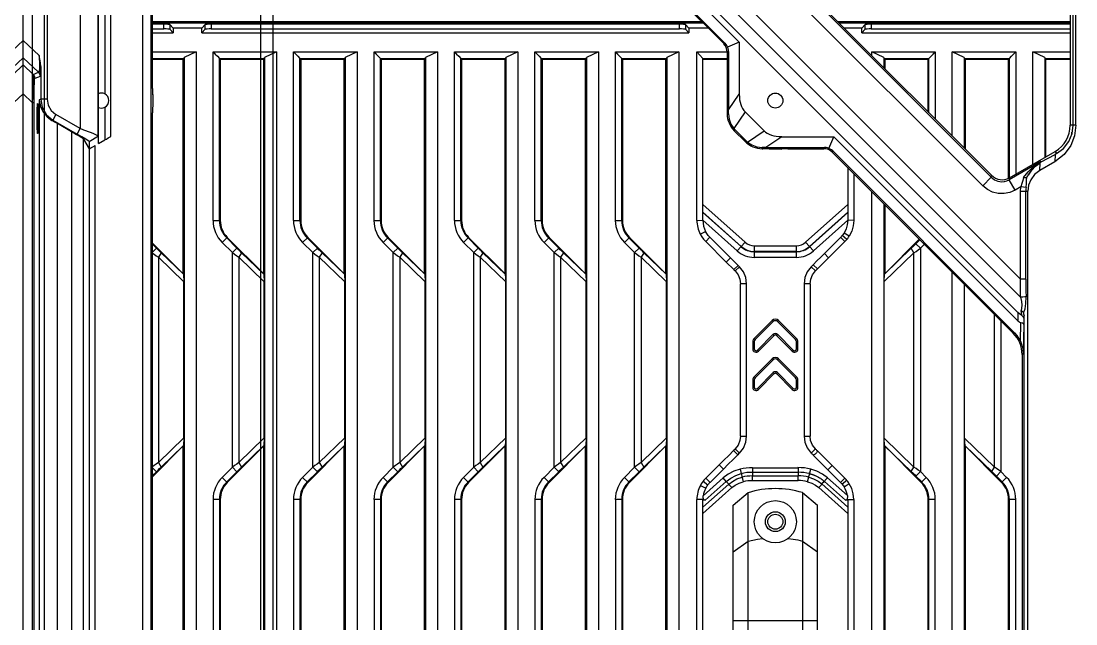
# Model space of a CAD drawing. Header units: millimetres. Extents: x -3132 to 28633, y 682 to 5849.
# Drawn here: x 23560.6 to 23735.8, y 2235.7 to 2335.9 of the extents above; entities that cross this region are included whole.
import ezdxf

# ---------------------------------------------------------------- set-up
doc = ezdxf.new("R2010")
doc.units = ezdxf.units.MM

# ---------------------------------------------------------------- blocks, each defined once
blk = doc.blocks.new('rtjg')
at = {"linetype": 'Continuous'}
for p, q in [((18239.39, 1763.81), (18239.39, 2763.81)), ((18739.39, 1763.81), (18739.39, 2763.81)), ((18413.39, 2097.88), (18413.39, 1996.7)), ((18413.9, 1996.7), (18413.9, 2097.88)), ((18414.34, 1996.7), (18414.34, 2097.88)), ((18273.31, 2095.59), (18358.39, 2010.52)), ((18355.81, 2010.27), (18274.78, 2091.29)), ((18404.71, 1965.61), (18287.75, 2082.57)), ((18259.24, 2082.29), (18259.24, 1838.49)), ((18260.66, 1838.49), (18260.66, 2077.42)), ((18316.04, 2069.46), (18398.86, 1986.65)), ((18405.15, 1971.13), (18316.04, 2060.23)), ((18315.29, 2057.99), (18405.14, 1968.15)), ((18251.89, 1993.68), (18251.89, 2033.94)), ((18251.81, 2032.65), (18251.81, 1994.97)), ((18253.94, 1994.82), (18253.94, 2032.79)), ((18248.89, 2031.48), (18248.89, 1996.14)), ((18243.36, 2026.57), (18243.36, 2001.04)), ((18252.95, 2025.69), (18252.95, 2001.93)), ((18260.89, 2002.83), (18260.89, 2024.79)), ((18400.27, 1988.06), (18370.82, 2017.51)), ((18372.97, 2015.73), (18400.31, 1988.39)), ((18352.17, 2013.91), (18260.89, 2013.91)), ((18260.89, 2013.71), (18352.37, 2013.71)), ((18262.76, 2013.49), (18260.89, 2013.49)), ((18260.89, 2012.71), (18262.76, 2012.71)), ((18262.76, 2012.71), (18262.76, 2013.49)), ((18263.76, 2013.44), (18264.33, 2012.87)), ((18263.76, 2013.44), (18263.76, 2012.66)), ((18263.76, 2012.66), (18264.33, 2012.09)), ((18264.33, 2012.87), (18264.33, 2012.09)), ((18269.09, 2012.87), (18264.33, 2012.87)), ((18269.66, 2013.44), (18269.09, 2012.87)), ((18269.09, 2012.09), (18269.09, 2012.87)), ((18269.66, 2012.66), (18269.09, 2012.09)), ((18269.66, 2012.66), (18269.66, 2013.44)), ((18348.44, 2013.49), (18270.66, 2013.49)), ((18270.66, 2013.49), (18270.66, 2012.71)), ((18270.66, 2012.71), (18348.44, 2012.71)), ((18348.44, 2012.71), (18348.44, 2013.49)), ((18349.44, 2013.44), (18350.01, 2012.87)), ((18349.44, 2013.44), (18349.44, 2012.66)), ((18349.44, 2012.66), (18350.01, 2012.09)), ((18353.21, 2012.87), (18350.01, 2012.87)), ((18350.01, 2012.87), (18350.01, 2012.09)), ((18413.39, 2013.91), (18374.79, 2013.91)), ((18374.99, 2013.71), (18413.39, 2013.71)), ((18378.77, 2012.87), (18375.83, 2012.87)), ((18379.34, 2013.44), (18378.77, 2012.87)), ((18378.77, 2012.09), (18378.77, 2012.87)), ((18379.34, 2012.66), (18378.77, 2012.09)), ((18379.34, 2012.66), (18379.34, 2013.44)), ((18413.39, 2013.49), (18380.34, 2013.49)), ((18380.34, 2013.49), (18380.34, 2012.71)), ((18380.34, 2012.71), (18413.39, 2012.71)), ((18239.39, 2010.81), (18242.03, 2008.3)), ((18260.89, 2012.09), (18264.33, 2012.09)), ((18269.09, 2012.09), (18350.01, 2012.09)), ((18378.77, 2012.09), (18413.39, 2012.09)), ((18736.74, 2008.3), (18739.39, 2010.81)), ((18260.89, 2008.9), (18268.14, 2008.9)), ((18268.14, 2008.9), (18266.14, 2007.99)), ((18268.14, 2008.9), (18268.14, 1809.44)), ((18270.96, 2008.9), (18281.51, 2008.9)), ((18270.96, 1980.89), (18270.96, 2008.9)), ((18281.51, 2008.9), (18279.51, 2007.99)), ((18281.51, 2008.9), (18281.51, 1798.19)), ((18284.33, 2008.9), (18294.88, 2008.9)), ((18284.33, 1980.89), (18284.33, 2008.9)), ((18294.88, 2008.9), (18292.88, 2007.99)), ((18294.88, 2008.9), (18294.88, 1785.7)), ((18297.7, 2008.9), (18308.25, 2008.9)), ((18297.7, 1980.89), (18297.7, 2008.9)), ((18308.25, 2008.9), (18306.25, 2007.99)), ((18308.25, 2008.9), (18308.25, 1785.31)), ((18311.07, 2008.9), (18321.62, 2008.9)), ((18311.07, 1980.89), (18311.07, 2008.9)), ((18321.62, 2008.9), (18319.62, 2007.99)), ((18321.62, 2008.9), (18321.62, 1785.31)), ((18324.44, 2008.9), (18334.99, 2008.9)), ((18324.44, 1980.89), (18324.44, 2008.9)), ((18334.99, 2008.9), (18332.99, 2007.99)), ((18334.99, 2008.9), (18334.99, 1785.31)), ((18337.81, 2008.9), (18348.36, 2008.9)), ((18337.81, 1980.89), (18337.81, 2008.9)), ((18348.36, 2008.9), (18346.36, 2007.99)), ((18348.36, 2008.9), (18348.36, 1785.31)), ((18351.36, 2008.9), (18356.39, 2008.9)), ((18352.36, 2007.81), (18351.36, 2008.9)), ((18351.36, 1980.89), (18351.36, 2008.9)), ((18355.95, 2010.33), (18355.81, 2010.27)), ((18356.39, 2008.86), (18356.53, 2008.92)), ((18356.39, 2008.86), (18356.39, 1998.62)), ((18358.39, 2010.52), (18356.45, 2009.71)), ((18356.61, 2008.98), (18356.61, 1999.25)), ((18358.39, 2010.52), (18358.39, 2001.88)), ((18380.42, 2008.9), (18390.97, 2008.9)), ((18382.41, 2007.99), (18380.42, 2008.9)), ((18380.42, 2008.28), (18380.42, 2008.9)), ((18390.97, 2008.9), (18390.97, 1997.73)), ((18393.79, 2008.9), (18404.34, 2008.9)), ((18395.78, 2007.99), (18393.79, 2008.9)), ((18393.79, 1994.91), (18393.79, 2008.9)), ((18404.34, 2008.9), (18404.34, 1988.59)), ((18407.16, 2008.9), (18413.39, 2008.9)), ((18409.15, 2007.99), (18407.16, 2008.9)), ((18407.16, 1990.21), (18407.16, 2008.9)), ((18241.92, 2005.53), (18239.39, 2007.94)), ((18260.89, 2007.81), (18266.13, 2007.81)), ((18260.89, 2007.68), (18266, 2007.68)), ((18266, 2007.68), (18266.13, 2007.81)), ((18266, 1972.01), (18266, 2007.68)), ((18266.13, 2007.81), (18266.15, 2007.99)), ((18266.15, 2007.99), (18266.15, 1813.55)), ((18272.01, 1980.89), (18272.01, 2007.82)), ((18272.14, 2007.68), (18272.02, 2007.81)), ((18272.02, 2007.81), (18279.5, 2007.81)), ((18272.14, 2007.68), (18279.37, 2007.68)), ((18272.14, 2007.68), (18272.14, 1980.89)), ((18279.37, 2007.68), (18279.5, 2007.81)), ((18279.37, 1972.01), (18279.37, 2007.68)), ((18279.5, 2007.81), (18279.52, 2007.99)), ((18279.52, 2007.99), (18279.52, 1800.18)), ((18285.38, 1980.89), (18285.38, 2007.82)), ((18285.51, 2007.68), (18285.39, 2007.81)), ((18285.39, 2007.81), (18292.87, 2007.81)), ((18285.51, 2007.68), (18292.74, 2007.68)), ((18285.51, 2007.68), (18285.51, 1980.89)), ((18292.74, 2007.68), (18292.87, 2007.81)), ((18292.74, 1972.01), (18292.74, 2007.68)), ((18292.87, 2007.81), (18292.89, 2007.99)), ((18292.89, 2007.99), (18292.89, 1786.87)), ((18298.75, 1980.89), (18298.75, 2007.82)), ((18298.88, 2007.68), (18298.76, 2007.81)), ((18298.76, 2007.81), (18306.24, 2007.81)), ((18298.88, 2007.68), (18306.11, 2007.68)), ((18298.88, 2007.68), (18298.88, 1980.89)), ((18306.11, 2007.68), (18306.24, 2007.81)), ((18306.11, 1972.01), (18306.11, 2007.68)), ((18306.24, 2007.81), (18306.26, 2007.99)), ((18306.26, 2007.99), (18306.26, 1785.31)), ((18312.12, 1980.89), (18312.12, 2007.82)), ((18312.25, 2007.68), (18312.13, 2007.81)), ((18312.13, 2007.81), (18319.61, 2007.81)), ((18312.25, 2007.68), (18319.48, 2007.68)), ((18312.25, 2007.68), (18312.25, 1980.89)), ((18319.48, 2007.68), (18319.61, 2007.81)), ((18319.48, 1972.01), (18319.48, 2007.68)), ((18319.61, 2007.81), (18319.63, 2007.99)), ((18319.63, 2007.99), (18319.63, 1785.31)), ((18325.49, 1980.89), (18325.49, 2007.82)), ((18325.62, 2007.68), (18325.5, 2007.81)), ((18325.5, 2007.81), (18332.98, 2007.81)), ((18325.62, 2007.68), (18332.85, 2007.68)), ((18325.62, 2007.68), (18325.62, 1980.89)), ((18332.85, 2007.68), (18332.98, 2007.81)), ((18332.85, 1972.01), (18332.85, 2007.68)), ((18332.98, 2007.81), (18333, 2007.99)), ((18333, 2007.99), (18333, 1785.31)), ((18338.86, 1980.89), (18338.86, 2007.82)), ((18338.87, 2007.81), (18346.35, 2007.81)), ((18338.99, 2007.68), (18338.87, 2007.81)), ((18338.99, 2007.68), (18346.22, 2007.68)), ((18338.99, 2007.68), (18338.99, 1980.89)), ((18346.22, 2007.68), (18346.35, 2007.81)), ((18346.22, 1972.01), (18346.22, 2007.68)), ((18346.35, 2007.81), (18346.37, 2007.99)), ((18346.37, 2007.99), (18346.37, 1785.31)), ((18352.36, 2007.81), (18356.39, 2007.81)), ((18352.36, 1980.92), (18352.36, 2007.81)), ((18352.36, 2007.68), (18356.39, 2007.68)), ((18382.41, 2007.99), (18382.43, 2007.81)), ((18382.42, 2007.99), (18382.42, 2006.29)), ((18382.43, 2007.81), (18389.91, 2007.81)), ((18382.56, 2007.68), (18382.43, 2007.81)), ((18382.56, 2007.68), (18389.78, 2007.68)), ((18382.56, 2007.68), (18382.56, 2006.15)), ((18389.78, 2007.68), (18389.92, 2007.82)), ((18389.78, 1998.92), (18389.78, 2007.68)), ((18389.91, 1998.79), (18389.91, 2007.82)), ((18395.78, 2007.99), (18395.8, 2007.81)), ((18395.79, 2007.99), (18395.79, 1992.92)), ((18395.8, 2007.81), (18403.28, 2007.81)), ((18395.93, 2007.68), (18395.8, 2007.81)), ((18395.93, 2007.68), (18403.15, 2007.68)), ((18395.93, 2007.68), (18395.93, 1992.78)), ((18403.15, 2007.68), (18403.29, 2007.82)), ((18403.15, 1987.92), (18403.15, 2007.68)), ((18403.29, 1987.99), (18403.28, 2007.82)), ((18409.15, 2007.99), (18409.17, 2007.81)), ((18409.16, 2007.99), (18409.16, 1991.37)), ((18409.17, 2007.81), (18413.39, 2007.81)), ((18409.3, 2007.68), (18409.17, 2007.81)), ((18409.3, 2007.68), (18413.39, 2007.68)), ((18409.3, 2007.68), (18409.3, 1991.45)), ((18739.39, 2007.94), (18736.85, 2005.53)), ((18239.39, 2006.75), (18241.05, 2005.17)), ((18241.05, 2005.17), (18241.92, 2005.53)), ((18242.32, 2006.49), (18242.32, 2001.04)), ((18737.73, 2005.17), (18739.39, 2006.75)), ((18242.22, 2004.82), (18241.34, 2004.46)), ((18240.91, 2000.5), (18239.39, 2001.94)), ((18260.96, 2001.74), (18260.92, 2001.84)), ((18356.61, 1999.25), (18358.39, 2001.88)), ((18739.39, 2001.94), (18737.87, 2000.5)), ((18240.91, 2000.5), (18241.2, 2000.5)), ((18240.91, 2000.5), (18240.91, 1791.54)), ((18241.2, 1791.5), (18241.2, 2000.5)), ((18242.32, 2001.04), (18242.08, 2000.91)), ((18242.08, 2000.91), (18242.08, 1801.59)), ((18243.36, 2001.04), (18242.32, 2001.04)), ((18260.96, 2001.74), (18260.96, 1999.87)), ((18244.84, 1998.48), (18244.32, 1997.58)), ((18248.89, 1996.14), (18244.84, 1998.48)), ((18252.95, 1999.69), (18252.95, 1994.29)), ((18260.89, 1821.29), (18260.89, 1998.79)), ((18260.96, 1999.87), (18260.92, 1999.78)), ((18356.61, 1998.62), (18356.39, 1998.62)), ((18359.36, 1998.93), (18357.49, 1996.18)), ((18359.36, 1998.93), (18362.51, 1995.79)), ((18244.18, 1997.5), (18244.32, 1997.58)), ((18244.32, 1997.58), (18248.37, 1995.25)), ((18247.41, 1995.64), (18245.08, 1996.98)), ((18245.08, 1801.59), (18245.08, 1996.98)), ((18414.34, 1996.7), (18413.39, 1996.7)), ((18413.73, 1995.36), (18413.9, 1996.7)), ((18414.34, 1996.7), (18414.11, 1994.93)), ((18247.41, 1995.64), (18247.41, 1803.91)), ((18248.37, 1995.25), (18248.89, 1996.14)), ((18249.48, 1995.91), (18248.89, 1996.14)), ((18250.34, 1994.03), (18251.89, 1994.93)), ((18251.81, 1994.97), (18251.37, 1995.17)), ((18357.56, 1995.79), (18357.71, 1995.94)), ((18359.37, 1993.98), (18357.56, 1995.79)), ((18357.71, 1995.94), (18359.52, 1994.13)), ((18359.76, 1993.92), (18362.51, 1995.79)), ((18365.46, 1994.81), (18362.83, 1993.03)), ((18365.46, 1994.81), (18374.1, 1994.81)), ((18373.29, 1992.87), (18374.1, 1994.81)), ((18374.1, 1994.81), (18404.71, 1964.2)), ((18413.19, 1994.03), (18413.73, 1995.36)), ((18413.66, 1995.57), (18413.76, 1995.57)), ((18413.66, 1995.17), (18413.66, 1995.57)), ((18249.41, 1994.41), (18250.34, 1992.8)), ((18249.41, 1806.01), (18249.41, 1994.41)), ((18250.34, 1994.03), (18250.34, 1992.8)), ((18251.35, 1830.61), (18251.35, 1993.33)), ((18251.89, 1993.68), (18252.95, 1994.29)), ((18359.52, 1994.13), (18359.37, 1993.98)), ((18362.2, 1992.81), (18362.2, 1993.03)), ((18362.83, 1993.03), (18372.56, 1993.03)), ((18250.34, 1992.8), (18250.36, 1992.79)), ((18250.36, 1992.79), (18250.36, 1830.61)), ((18362.2, 1992.81), (18362.31, 1992.81)), ((18363.4, 1992.74), (18363.31, 1992.78)), ((18365.38, 1992.74), (18363.4, 1992.74)), ((18365.38, 1992.74), (18365.47, 1992.78)), ((18366.46, 1992.81), (18372.44, 1992.81)), ((18372.5, 1992.95), (18372.44, 1992.81)), ((18373.85, 1992.23), (18373.91, 1992.37)), ((18403.93, 1962.14), (18373.85, 1992.23)), ((18404.15, 1962.23), (18373.94, 1992.44)), ((18403.32, 1987.99), (18410.89, 1992.37)), ((18408.58, 1990.6), (18410.87, 1991.87)), ((18410.87, 1991.87), (18410.84, 1990.63)), ((18411.1, 1991.99), (18410.87, 1991.87)), ((18410.89, 1992.37), (18411.1, 1991.99)), ((18376.42, 1989.66), (18376.42, 1980.9)), ((18408.52, 1990.69), (18403.27, 1987.66)), ((18406.4, 1988.99), (18407.37, 1989.89)), ((18406.94, 1989.21), (18407.6, 1989.9)), ((18407.37, 1989.89), (18408.52, 1990.69)), ((18407.6, 1989.9), (18408.38, 1990.48)), ((18408.52, 1990.69), (18408.18, 1990.47)), ((18410.84, 1990.63), (18408.34, 1989.19)), ((18408.34, 1989.19), (18408.38, 1990.48)), ((18408.58, 1990.6), (18408.52, 1990.69)), ((18377.42, 1988.66), (18377.42, 1980.89)), ((18400.27, 1988.06), (18398.86, 1986.65)), ((18400.27, 1988.06), (18400.31, 1988.39)), ((18403.32, 1987.99), (18403.27, 1987.66)), ((18405.62, 1988.01), (18406.4, 1988.99)), ((18406.41, 1988.42), (18406.94, 1989.21)), ((18406.61, 1988.77), (18406.41, 1988.42)), ((18408.34, 1989.19), (18407.46, 1988.5)), ((18404.27, 1985.93), (18403.27, 1987.66)), ((18405.18, 1986.46), (18404.27, 1985.93)), ((18406.05, 1986.37), (18405.18, 1986.46)), ((18380.42, 1785.31), (18380.42, 1985.66)), ((18405.15, 1985.73), (18406.34, 1985.73)), ((18405.15, 1971.13), (18405.15, 1985.73)), ((18406.02, 1971.13), (18406.02, 1985.73)), ((18406.34, 1793.38), (18406.34, 1985.73)), ((18359.37, 1977.27), (18352.36, 1983.55)), ((18376.42, 1983.53), (18369.42, 1977.26)), ((18382.42, 1983.66), (18382.42, 1785.31)), ((18382.56, 1983.52), (18382.56, 1972)), ((18270.96, 1980.89), (18272.14, 1980.89)), ((18284.33, 1980.89), (18285.51, 1980.89)), ((18297.7, 1980.89), (18298.88, 1980.89)), ((18311.07, 1980.89), (18312.25, 1980.89)), ((18324.44, 1980.89), (18325.62, 1980.89)), ((18337.81, 1980.89), (18338.99, 1980.89)), ((18351.36, 1980.89), (18352.36, 1980.93)), ((18358.73, 1976.56), (18352.36, 1982.28)), ((18352.36, 1982.22), (18358.7, 1976.53)), ((18352.36, 1980.93), (18358.07, 1975.82)), ((18376.42, 1982.25), (18370.05, 1976.56)), ((18370.08, 1976.52), (18376.42, 1982.19)), ((18370.71, 1975.82), (18376.42, 1980.91)), ((18377.42, 1980.89), (18376.42, 1980.91)), ((18351.91, 1978.6), (18352.81, 1979.06)), ((18273.31, 1978.06), (18272.47, 1977.22)), ((18274.91, 1976.28), (18273.22, 1977.97)), ((18279.37, 1972.01), (18273.31, 1978.06)), ((18286.68, 1978.06), (18285.84, 1977.22)), ((18288.28, 1976.28), (18286.59, 1977.97)), ((18292.74, 1972.01), (18286.68, 1978.06)), ((18300.05, 1978.06), (18299.21, 1977.22)), ((18301.65, 1976.28), (18299.96, 1977.97)), ((18306.11, 1972.01), (18300.05, 1978.06)), ((18313.42, 1978.06), (18312.58, 1977.22)), ((18315.02, 1976.28), (18313.33, 1977.97)), ((18319.48, 1972.01), (18313.42, 1978.06)), ((18326.79, 1978.06), (18325.95, 1977.22)), ((18328.39, 1976.28), (18326.7, 1977.97)), ((18332.85, 1972.01), (18326.79, 1978.06)), ((18340.16, 1978.06), (18339.32, 1977.22)), ((18341.76, 1976.28), (18340.07, 1977.97)), ((18346.22, 1972.01), (18340.16, 1978.06)), ((18352.83, 1977.37), (18353.53, 1978.08)), ((18352.83, 1977.37), (18356.22, 1973.97)), ((18356.93, 1974.68), (18353.53, 1978.08)), ((18358.07, 1975.82), (18359.37, 1977.27)), ((18369.42, 1977.26), (18370.71, 1975.82)), ((18375.32, 1978.17), (18372.55, 1975.39)), ((18373.25, 1974.68), (18375.93, 1977.37)), ((18375.93, 1977.37), (18375.23, 1978.08)), ((18376.27, 1977.73), (18375.5, 1978.37)), ((18376.66, 1978.25), (18375.82, 1978.79)), ((18388.31, 1977.76), (18382.56, 1972)), ((18387.76, 1977.02), (18388.41, 1977.67)), ((18266, 1972.01), (18260.89, 1977.12)), ((18261.54, 1976.28), (18260.89, 1976.93)), ((18260.89, 1975.63), (18261.54, 1976.28)), ((18262.32, 1975.51), (18261.86, 1974.76)), ((18266.03, 1971.93), (18262.32, 1975.51)), ((18272.47, 1977.22), (18274.16, 1975.54)), ((18274.16, 1975.54), (18274.91, 1976.28)), ((18274.16, 1939.87), (18274.16, 1975.54)), ((18275.69, 1975.51), (18275.23, 1974.76)), ((18279.4, 1971.93), (18275.69, 1975.51)), ((18285.84, 1977.22), (18287.53, 1975.54)), ((18287.53, 1975.54), (18288.28, 1976.28)), ((18287.53, 1939.87), (18287.53, 1975.54)), ((18289.06, 1975.51), (18288.6, 1974.76)), ((18292.77, 1971.93), (18289.06, 1975.51)), ((18299.21, 1977.22), (18300.9, 1975.54)), ((18300.9, 1975.54), (18301.65, 1976.28)), ((18300.9, 1939.87), (18300.9, 1975.54)), ((18302.43, 1975.51), (18301.97, 1974.76)), ((18306.14, 1971.93), (18302.43, 1975.51)), ((18312.58, 1977.22), (18314.27, 1975.54)), ((18314.27, 1975.54), (18315.02, 1976.28)), ((18314.27, 1939.87), (18314.27, 1975.54)), ((18315.8, 1975.51), (18315.34, 1974.76)), ((18319.51, 1971.93), (18315.8, 1975.51)), ((18325.95, 1977.22), (18327.64, 1975.54)), ((18327.64, 1975.54), (18328.39, 1976.28)), ((18327.64, 1939.87), (18327.64, 1975.54)), ((18329.17, 1975.51), (18328.71, 1974.76)), ((18332.88, 1971.93), (18329.17, 1975.51)), ((18339.32, 1977.22), (18341.01, 1975.54)), ((18341.01, 1975.54), (18341.76, 1976.28)), ((18341.01, 1939.87), (18341.01, 1975.54)), ((18342.54, 1975.51), (18342.08, 1974.76)), ((18346.25, 1971.93), (18342.54, 1975.51)), ((18360.89, 1976.68), (18367.9, 1976.68)), ((18360.89, 1976.68), (18360.89, 1974.74)), ((18367.9, 1975.73), (18360.89, 1975.73)), ((18360.89, 1975.69), (18367.9, 1975.69)), ((18367.9, 1974.74), (18367.9, 1976.68)), ((18382.47, 1970.71), (18387.43, 1975.5)), ((18386.97, 1976.25), (18382.54, 1971.97)), ((18387.43, 1975.5), (18386.97, 1976.25)), ((18387.43, 1939.9), (18387.43, 1975.5)), ((18387.76, 1977.02), (18388.5, 1976.27)), ((18388.5, 1976.27), (18389.15, 1976.92)), ((18388.5, 1976.27), (18388.5, 1939.13)), ((18261.86, 1974.76), (18266.1, 1970.67)), ((18261.86, 1974.76), (18261.86, 1940.64)), ((18275.23, 1974.76), (18279.47, 1970.67)), ((18275.23, 1974.76), (18275.23, 1940.64)), ((18288.6, 1974.76), (18292.84, 1970.67)), ((18288.6, 1974.76), (18288.6, 1940.64)), ((18301.97, 1974.76), (18306.21, 1970.67)), ((18301.97, 1974.76), (18301.97, 1940.64)), ((18315.34, 1974.76), (18319.58, 1970.67)), ((18315.34, 1974.76), (18315.34, 1940.64)), ((18328.71, 1974.76), (18332.95, 1970.67)), ((18328.71, 1974.76), (18328.71, 1940.64)), ((18342.08, 1974.76), (18346.32, 1970.67)), ((18342.08, 1974.76), (18342.08, 1940.64)), ((18356.22, 1973.97), (18356.93, 1974.68)), ((18356.22, 1973.97), (18357.5, 1972.71)), ((18358.21, 1973.41), (18356.93, 1974.68)), ((18367.9, 1974.74), (18360.89, 1974.74)), ((18372.54, 1975.39), (18373.25, 1974.68)), ((18266.03, 1971.93), (18266, 1972.01)), ((18279.4, 1971.93), (18279.37, 1972.01)), ((18292.77, 1971.93), (18292.74, 1972.01)), ((18306.14, 1971.93), (18306.11, 1972.01)), ((18319.51, 1971.93), (18319.48, 1972.01)), ((18332.88, 1971.93), (18332.85, 1972.01)), ((18346.25, 1971.93), (18346.22, 1972.01)), ((18357.5, 1972.71), (18358.21, 1973.41)), ((18357.72, 1972.49), (18358.43, 1973.19)), ((18371.06, 1972.49), (18370.35, 1973.2)), ((18371.39, 1972.82), (18370.68, 1973.53)), ((18382.54, 1971.97), (18382.56, 1972.01)), ((18393.79, 1785.31), (18393.79, 1972.29)), ((18266.03, 1971.93), (18266.1, 1970.67)), ((18266.1, 1944.74), (18266.1, 1970.67)), ((18279.4, 1971.93), (18279.47, 1970.67)), ((18279.47, 1944.74), (18279.47, 1970.67)), ((18292.77, 1971.93), (18292.84, 1970.67)), ((18292.84, 1944.74), (18292.84, 1970.67)), ((18306.14, 1971.93), (18306.21, 1970.67)), ((18306.21, 1944.74), (18306.21, 1970.67)), ((18319.51, 1971.93), (18319.58, 1970.67)), ((18319.58, 1944.74), (18319.58, 1970.67)), ((18332.88, 1971.93), (18332.95, 1970.67)), ((18332.95, 1944.74), (18332.95, 1970.67)), ((18346.25, 1971.93), (18346.32, 1970.67)), ((18346.32, 1944.74), (18346.32, 1970.67)), ((18359.61, 1970.36), (18358.61, 1970.36)), ((18358.61, 1945.05), (18358.61, 1970.36)), ((18359.61, 1945.05), (18359.61, 1970.35)), ((18370.16, 1970.35), (18369.16, 1970.35)), ((18369.16, 1970.35), (18369.16, 1945.05)), ((18370.16, 1970.35), (18370.16, 1945.05)), ((18382.47, 1970.71), (18382.54, 1971.98)), ((18382.47, 1944.7), (18382.47, 1970.71)), ((18395.79, 1970.29), (18395.79, 1785.31)), ((18406.02, 1971.13), (18405.15, 1971.13)), ((18395.84, 1944.7), (18395.84, 1970.23)), ((18400.8, 1939.9), (18400.8, 1965.27)), ((18404.71, 1965.61), (18404.71, 1964.2)), ((18405.72, 1793.38), (18405.72, 1965.12)), ((18363.86, 1964.25), (18360.86, 1961.25)), ((18361.04, 1961.08), (18364.04, 1964.08)), ((18364.04, 1964.08), (18363.86, 1964.25)), ((18364.92, 1964.25), (18364.74, 1964.08)), ((18364.74, 1964.08), (18367.74, 1961.08)), ((18367.92, 1961.25), (18364.92, 1964.25)), ((18401.87, 1964.2), (18401.87, 1939.13)), ((18405.12, 1960.83), (18405.2, 1963.89)), ((18405.7, 1963.61), (18405.58, 1958.71)), ((18364.04, 1961.96), (18361.4, 1959.32)), ((18361.58, 1959.14), (18364.21, 1961.78)), ((18364.21, 1961.78), (18364.04, 1961.96)), ((18364.74, 1961.96), (18364.57, 1961.78)), ((18364.57, 1961.78), (18367.2, 1959.14)), ((18367.38, 1959.32), (18364.74, 1961.96)), ((18404.15, 1962.23), (18403.93, 1962.14)), ((18360.89, 1960.72), (18360.64, 1960.72)), ((18360.64, 1960.72), (18360.64, 1959.53)), ((18360.86, 1961.25), (18361.04, 1961.08)), ((18360.89, 1960.72), (18360.89, 1959.53)), ((18367.74, 1961.08), (18367.92, 1961.25)), ((18368.14, 1960.72), (18367.89, 1960.72)), ((18367.89, 1959.53), (18367.89, 1960.72)), ((18368.14, 1959.53), (18368.14, 1960.72)), ((18360.64, 1959.53), (18360.89, 1959.53)), ((18361.4, 1959.32), (18361.58, 1959.14)), ((18367.2, 1959.14), (18367.38, 1959.32)), ((18367.89, 1959.53), (18368.14, 1959.53)), ((18405.39, 1958.63), (18405.58, 1958.71)), ((18405.39, 1958.63), (18405.39, 1793.38)), ((18363.86, 1957.89), (18360.86, 1954.89)), ((18361.04, 1954.71), (18364.04, 1957.71)), ((18364.04, 1957.71), (18363.86, 1957.89)), ((18364.92, 1957.89), (18364.74, 1957.71)), ((18364.74, 1957.71), (18367.74, 1954.71)), ((18367.92, 1954.89), (18364.92, 1957.89)), ((18360.86, 1954.89), (18361.04, 1954.71)), ((18364.04, 1955.59), (18361.4, 1952.96)), ((18361.58, 1952.78), (18364.21, 1955.42)), ((18364.21, 1955.42), (18364.04, 1955.59)), ((18364.74, 1955.59), (18364.57, 1955.42)), ((18364.57, 1955.42), (18367.2, 1952.78)), ((18367.38, 1952.96), (18364.74, 1955.59)), ((18367.74, 1954.71), (18367.92, 1954.89)), ((18360.89, 1954.36), (18360.64, 1954.36)), ((18360.64, 1954.36), (18360.64, 1953.17)), ((18360.64, 1953.17), (18360.89, 1953.17)), ((18360.89, 1954.36), (18360.89, 1953.17)), ((18361.4, 1952.96), (18361.58, 1952.78)), ((18367.2, 1952.78), (18367.38, 1952.96)), ((18368.14, 1954.36), (18367.89, 1954.36)), ((18367.89, 1953.17), (18367.89, 1954.36)), ((18367.89, 1953.17), (18368.14, 1953.17)), ((18368.14, 1953.17), (18368.14, 1954.36)), ((18266.1, 1944.74), (18261.86, 1940.64)), ((18266.1, 1944.74), (18266.03, 1943.48)), ((18279.47, 1944.74), (18275.23, 1940.64)), ((18279.47, 1944.74), (18279.4, 1943.48)), ((18292.84, 1944.74), (18288.6, 1940.64)), ((18292.84, 1944.74), (18292.77, 1943.48)), ((18306.21, 1944.74), (18301.97, 1940.64)), ((18306.21, 1944.74), (18306.14, 1943.48)), ((18319.58, 1944.74), (18315.34, 1940.64)), ((18319.58, 1944.74), (18319.51, 1943.48)), ((18332.95, 1944.74), (18328.71, 1940.64)), ((18332.95, 1944.74), (18332.88, 1943.48)), ((18346.32, 1944.74), (18342.08, 1940.64)), ((18346.32, 1944.74), (18346.25, 1943.48)), ((18358.61, 1945.05), (18359.61, 1945.05)), ((18369.16, 1945.05), (18370.16, 1945.05)), ((18387.43, 1939.9), (18382.47, 1944.7)), ((18382.54, 1943.43), (18382.47, 1944.7)), ((18400.8, 1939.9), (18395.84, 1944.7)), ((18395.91, 1943.43), (18395.84, 1944.7)), ((18260.89, 1938.29), (18266, 1943.4)), ((18262.32, 1939.9), (18266.03, 1943.48)), ((18266, 1834.22), (18266, 1943.4)), ((18273.31, 1937.34), (18279.37, 1943.4)), ((18275.69, 1939.9), (18279.4, 1943.48)), ((18279.4, 1943.48), (18279.37, 1943.4)), ((18279.37, 1834.22), (18279.37, 1943.4)), ((18286.68, 1937.34), (18292.74, 1943.4)), ((18289.06, 1939.9), (18292.77, 1943.48)), ((18292.77, 1943.48), (18292.74, 1943.4)), ((18292.74, 1834.22), (18292.74, 1943.4)), ((18300.05, 1937.34), (18306.11, 1943.4)), ((18302.43, 1939.9), (18306.14, 1943.48)), ((18306.14, 1943.48), (18306.11, 1943.4)), ((18306.11, 1834.22), (18306.11, 1943.4)), ((18313.42, 1937.34), (18319.48, 1943.4)), ((18315.8, 1939.9), (18319.51, 1943.48)), ((18319.51, 1943.48), (18319.48, 1943.4)), ((18319.48, 1834.22), (18319.48, 1943.4)), ((18326.79, 1937.34), (18332.85, 1943.4)), ((18329.17, 1939.9), (18332.88, 1943.48)), ((18332.88, 1943.48), (18332.85, 1943.4)), ((18332.85, 1834.22), (18332.85, 1943.4)), ((18340.16, 1937.34), (18346.22, 1943.4)), ((18342.54, 1939.9), (18346.25, 1943.48)), ((18346.25, 1943.48), (18346.22, 1943.4)), ((18346.22, 1834.22), (18346.22, 1943.4)), ((18357.44, 1942.64), (18358.14, 1941.93)), ((18357.72, 1942.91), (18358.42, 1942.21)), ((18371.05, 1942.92), (18370.35, 1942.21)), ((18373.83, 1940.14), (18371.39, 1942.59)), ((18382.54, 1943.43), (18386.97, 1939.16)), ((18382.54, 1943.42), (18382.56, 1943.42)), ((18382.56, 1943.42), (18382.56, 1834.22)), ((18382.56, 1943.4), (18388.61, 1937.34)), ((18395.91, 1943.43), (18400.34, 1939.16)), ((18395.91, 1943.42), (18395.93, 1943.42)), ((18395.93, 1943.42), (18395.93, 1834.22)), ((18395.93, 1943.4), (18401.98, 1937.34)), ((18261.86, 1940.64), (18262.32, 1939.9)), ((18275.23, 1940.64), (18275.69, 1939.9)), ((18288.6, 1940.64), (18289.06, 1939.9)), ((18301.97, 1940.64), (18302.43, 1939.9)), ((18315.34, 1940.64), (18315.8, 1939.9)), ((18328.71, 1940.64), (18329.17, 1939.9)), ((18342.08, 1940.64), (18342.54, 1939.9)), ((18370.68, 1941.88), (18373.12, 1939.43)), ((18261.54, 1939.12), (18260.89, 1939.77)), ((18261.54, 1939.12), (18260.89, 1938.48)), ((18274.16, 1939.87), (18272.47, 1938.18)), ((18274.91, 1939.12), (18273.22, 1937.44)), ((18274.91, 1939.12), (18274.16, 1939.87)), ((18287.53, 1939.87), (18285.84, 1938.18)), ((18288.28, 1939.12), (18286.59, 1937.44)), ((18288.28, 1939.12), (18287.53, 1939.87)), ((18300.9, 1939.87), (18299.21, 1938.18)), ((18301.65, 1939.12), (18299.96, 1937.44)), ((18301.65, 1939.12), (18300.9, 1939.87)), ((18314.27, 1939.87), (18312.58, 1938.18)), ((18315.02, 1939.12), (18313.33, 1937.44)), ((18315.02, 1939.12), (18314.27, 1939.87)), ((18327.64, 1939.87), (18325.95, 1938.18)), ((18328.39, 1939.12), (18326.7, 1937.44)), ((18328.39, 1939.12), (18327.64, 1939.87)), ((18341.01, 1939.87), (18339.32, 1938.18)), ((18341.76, 1939.12), (18340.07, 1937.44)), ((18341.76, 1939.12), (18341.01, 1939.87)), ((18355.07, 1940.26), (18352.84, 1938.05)), ((18353.54, 1937.33), (18355.78, 1939.56)), ((18355.07, 1940.26), (18355.78, 1939.56)), ((18358.53, 1939.56), (18359.04, 1937.46)), ((18368.16, 1939.01), (18360.61, 1939.01)), ((18360.61, 1939.01), (18360.61, 1938.41)), ((18360.62, 1939.79), (18368.16, 1939.79)), ((18368.16, 1939.01), (18368.16, 1938.41)), ((18369.76, 1937.45), (18370.28, 1939.55)), ((18373.83, 1940.14), (18373.12, 1939.43)), ((18373.12, 1939.43), (18375.24, 1937.31)), ((18375.95, 1938.03), (18373.83, 1940.14)), ((18386.97, 1939.16), (18387.43, 1939.9)), ((18388.5, 1939.13), (18387.76, 1938.39)), ((18389.45, 1938.18), (18388.5, 1939.13)), ((18400.34, 1939.16), (18400.8, 1939.9)), ((18401.87, 1939.13), (18401.13, 1938.39)), ((18402.82, 1938.18), (18401.87, 1939.13)), ((18272.47, 1938.18), (18273.31, 1937.34)), ((18285.84, 1938.18), (18286.68, 1937.34)), ((18299.21, 1938.18), (18300.05, 1937.34)), ((18312.58, 1938.18), (18313.42, 1937.34)), ((18325.95, 1938.18), (18326.79, 1937.34)), ((18339.32, 1938.18), (18340.16, 1937.34)), ((18352.36, 1933.23), (18356.64, 1937.07)), ((18352.4, 1937.56), (18353.19, 1936.95)), ((18355.73, 1938.1), (18352.41, 1935.12)), ((18356.24, 1937.52), (18352.73, 1934.37)), ((18352.84, 1938.05), (18353.54, 1937.33)), ((18356.24, 1937.52), (18355.73, 1938.1)), ((18356.24, 1937.52), (18356.64, 1937.07)), ((18356.79, 1936.91), (18356.64, 1937.07)), ((18360.61, 1938.41), (18368.16, 1938.41)), ((18368.17, 1937.63), (18360.61, 1937.63)), ((18372, 1936.91), (18372.14, 1937.08)), ((18372.54, 1937.52), (18372.14, 1937.08)), ((18372.14, 1937.08), (18376.42, 1933.25)), ((18376.04, 1934.39), (18372.54, 1937.52)), ((18376.37, 1935.15), (18373.06, 1938.11)), ((18375.95, 1938.03), (18375.24, 1937.31)), ((18376.26, 1937.68), (18375.5, 1937.04)), ((18375.82, 1936.61), (18376.67, 1937.14)), ((18388.71, 1937.44), (18387.76, 1938.39)), ((18388.61, 1937.34), (18389.45, 1938.18)), ((18402.08, 1937.44), (18401.13, 1938.39)), ((18401.98, 1937.34), (18402.82, 1938.18)), ((18351.93, 1936.84), (18352.82, 1936.38)), ((18352.36, 1932.18), (18357.16, 1936.49)), ((18357.16, 1936.49), (18356.79, 1936.91)), ((18357.39, 1933.54), (18359.85, 1935.64)), ((18359.85, 1841.98), (18359.85, 1935.64)), ((18368.92, 1935.65), (18371.39, 1933.55)), ((18368.92, 1935.65), (18368.92, 1841.97)), ((18371.62, 1936.49), (18372, 1936.91)), ((18371.62, 1936.49), (18376.42, 1932.2)), ((18272.14, 1934.51), (18270.96, 1934.51)), ((18270.96, 1934.51), (18270.96, 1843.11)), ((18272.01, 1934.51), (18272.01, 1843.11)), ((18272.14, 1934.51), (18272.14, 1843.11)), ((18285.51, 1934.51), (18284.33, 1934.51)), ((18284.33, 1934.51), (18284.33, 1843.11)), ((18285.38, 1934.51), (18285.38, 1843.11)), ((18285.51, 1934.51), (18285.51, 1843.11)), ((18298.88, 1934.51), (18297.7, 1934.51)), ((18297.7, 1934.51), (18297.7, 1843.11)), ((18298.75, 1934.51), (18298.75, 1843.11)), ((18298.88, 1934.51), (18298.88, 1843.11)), ((18312.25, 1934.51), (18311.07, 1934.51)), ((18311.07, 1934.51), (18311.07, 1843.11)), ((18312.12, 1934.51), (18312.12, 1843.11)), ((18312.25, 1934.51), (18312.25, 1843.11)), ((18325.62, 1934.51), (18324.44, 1934.51)), ((18324.44, 1934.51), (18324.44, 1843.11)), ((18325.49, 1934.51), (18325.49, 1843.11)), ((18325.62, 1934.51), (18325.62, 1843.11)), ((18338.99, 1934.51), (18337.81, 1934.51)), ((18337.81, 1934.51), (18337.81, 1843.11)), ((18338.86, 1934.51), (18338.86, 1843.11)), ((18338.99, 1934.51), (18338.99, 1843.11)), ((18352.5, 1934.51), (18351.36, 1934.51)), ((18351.36, 1843.11), (18351.36, 1934.51)), ((18352.36, 1934.43), (18352.73, 1934.37)), ((18352.36, 1843.45), (18352.36, 1934.43)), ((18357.39, 1844.07), (18357.39, 1933.54)), ((18371.39, 1844.06), (18371.39, 1933.55)), ((18376.04, 1934.39), (18376.42, 1934.46)), ((18376.25, 1934.51), (18377.42, 1934.51)), ((18376.31, 1934.6), (18376.26, 1934.51)), ((18376.42, 1934.46), (18376.42, 1843.43)), ((18377.42, 1934.51), (18377.42, 1843.11)), ((18390.97, 1934.51), (18389.78, 1934.51)), ((18389.78, 1843.11), (18389.78, 1934.51)), ((18389.92, 1843.11), (18389.92, 1934.51)), ((18390.97, 1843.11), (18390.97, 1934.51)), ((18404.34, 1934.51), (18403.15, 1934.51)), ((18403.15, 1843.11), (18403.15, 1934.51)), ((18403.29, 1843.11), (18403.29, 1934.51)), ((18404.34, 1843.11), (18404.34, 1934.51)), ((18357.39, 1925.81), (18359.85, 1927.58)), ((18368.92, 1927.59), (18371.39, 1925.82)), ((18371.39, 1914.34), (18357.39, 1914.34))]:
    blk.add_line(p, q, dxfattribs=at)
for points in [[(18274.78, 2091.6), (18275.17, 2091.22), (18275.54, 2090.84), (18356.02, 2010.36)], [(18270.96, 2008.9), (18271.31, 2008.54), (18271.67, 2008.18), (18272.02, 2007.82)], [(18284.33, 2008.9), (18284.68, 2008.54), (18285.04, 2008.18), (18285.39, 2007.82)], [(18297.7, 2008.9), (18298.05, 2008.54), (18298.41, 2008.18), (18298.76, 2007.82)], [(18311.07, 2008.9), (18311.42, 2008.54), (18311.78, 2008.18), (18312.13, 2007.82)], [(18324.44, 2008.9), (18324.79, 2008.54), (18325.15, 2008.18), (18325.5, 2007.82)], [(18337.81, 2008.9), (18338.16, 2008.54), (18338.52, 2008.18), (18338.87, 2007.82)], [(18356.45, 2009.71), (18356.34, 2009.94), (18356.2, 2010.15), (18356.04, 2010.34)], [(18356.61, 2008.98), (18356.59, 2009.23), (18356.53, 2009.47), (18356.45, 2009.71)], [(18389.91, 2007.82), (18390.26, 2008.18), (18390.62, 2008.54), (18390.97, 2008.9)], [(18403.28, 2007.82), (18403.63, 2008.18), (18403.99, 2008.54), (18404.34, 2008.9)], [(18242.03, 2008.3), (18242.08, 2007.76), (18242.11, 2007.26), (18242.09, 2006.82), (18242.1, 2006.44), (18242.09, 2006.11), (18242.07, 2005.88), (18242.04, 2005.72), (18242.01, 2005.62), (18242.01, 2005.54), (18241.97, 2005.52), (18241.92, 2005.53)], [(18242.32, 2006.49), (18242.29, 2007.08), (18242.19, 2007.68), (18242.03, 2008.3)], [(18241.92, 2005.53), (18242.08, 2005.32), (18242.18, 2005.08), (18242.22, 2004.82)], [(18242.22, 2004.82), (18242.26, 2005.05), (18242.3, 2005.63), (18242.32, 2006.49)], [(18241.05, 2005.17), (18241.06, 2005.03), (18241.07, 2004.78), (18241.07, 2004.43), (18241.06, 2004), (18241.04, 2003.49), (18241.02, 2002.89), (18240.99, 2002.2), (18240.95, 2001.4), (18240.91, 2000.5)], [(18241.34, 2004.46), (18241.31, 2004.72), (18241.21, 2004.96), (18241.05, 2005.17)], [(18241.2, 2000.5), (18241.21, 2001.92), (18241.23, 2003), (18241.26, 2003.81), (18241.3, 2004.28), (18241.34, 2004.46)], [(18242.08, 2000.91), (18242.27, 1999.83), (18242.72, 1998.88), (18243.37, 1998.09), (18244.18, 1997.5)], [(18242.32, 2001.04), (18242.56, 1999.7), (18243.27, 1998.46), (18244.32, 1997.58)], [(18243.36, 2001.04), (18243.54, 2000.03), (18244.05, 1999.14), (18244.84, 1998.48)], [(18356.61, 1998.62), (18356.71, 1997.74), (18357.01, 1996.91), (18357.49, 1996.18)], [(18250.34, 1994.03), (18250.21, 1994.13), (18249.81, 1994.39), (18249.16, 1994.78), (18248.37, 1995.25)], [(18251.37, 1995.17), (18251.01, 1995.32), (18250.56, 1995.5), (18249.48, 1995.91)], [(18251.81, 1994.97), (18251.84, 1994.96), (18251.86, 1994.95), (18251.89, 1994.95)], [(18252.94, 1994.29), (18253.02, 1994.32), (18253.22, 1994.42), (18253.54, 1994.59), (18253.94, 1994.82)], [(18414.11, 1994.93), (18413.47, 1993.32), (18412.39, 1991.85), (18410.84, 1990.63)], [(18250.36, 1992.79), (18250.45, 1992.83), (18250.65, 1992.93), (18250.96, 1993.1), (18251.35, 1993.33)], [(18359.76, 1993.92), (18360.49, 1993.43), (18361.32, 1993.13), (18362.2, 1993.03)], [(18373.29, 1992.87), (18373.05, 1992.96), (18372.81, 1993.01), (18372.56, 1993.03)], [(18411.1, 1991.99), (18412.29, 1992.87), (18413.19, 1994.03)], [(18363.3, 1992.78), (18363.13, 1992.79), (18362.78, 1992.81), (18362.31, 1992.81)], [(18373.92, 1992.46), (18373.73, 1992.62), (18373.52, 1992.76), (18373.29, 1992.87)], [(18408.18, 1990.47), (18407.63, 1990.02), (18406.94, 1989.25), (18406.61, 1988.77)], [(18400.27, 1988.06), (18400.79, 1987.66), (18401.39, 1987.41), (18402.03, 1987.33)], [(18405.62, 1988.01), (18405.51, 1987.54), (18405.36, 1987.02), (18405.18, 1986.46)], [(18405.62, 1988.01), (18405.83, 1988.02), (18406.01, 1988.04), (18406.16, 1988.09)], [(18406.05, 1986.37), (18406.11, 1987), (18406.15, 1987.58), (18406.16, 1988.09)], [(18406.16, 1988.09), (18406.24, 1988.16), (18406.33, 1988.28), (18406.41, 1988.42)], [(18407.46, 1988.5), (18406.84, 1987.66), (18406.46, 1986.73), (18406.34, 1985.73)], [(18401.44, 1985.37), (18400.5, 1985.6), (18399.62, 1986.03), (18398.86, 1986.65)], [(18402.03, 1987.33), (18402.46, 1987.37), (18402.88, 1987.48), (18403.27, 1987.66)], [(18405.15, 1985.73), (18405.15, 1985.97), (18405.16, 1986.21), (18405.18, 1986.46)], [(18406.05, 1986.37), (18406.03, 1986.16), (18406.02, 1985.94), (18406.02, 1985.73)], [(18404.27, 1985.93), (18403.38, 1985.54), (18402.42, 1985.35), (18401.44, 1985.37)], [(18376.42, 1980.91), (18376.35, 1980.18), (18376.16, 1979.47), (18375.82, 1978.79)], [(18377.42, 1980.9), (18377.33, 1979.97), (18377.08, 1979.08), (18376.66, 1978.25)], [(18353.53, 1978.08), (18353.24, 1978.4), (18353, 1978.73), (18352.81, 1979.06)], [(18351.91, 1978.6), (18352.16, 1978.18), (18352.46, 1977.76), (18352.83, 1977.37)], [(18375.5, 1978.37), (18375.41, 1978.27), (18375.32, 1978.17)], [(18375.82, 1978.79), (18375.72, 1978.65), (18375.62, 1978.51), (18375.5, 1978.37)], [(18375.93, 1977.37), (18376.05, 1977.48), (18376.16, 1977.6), (18376.27, 1977.73)], [(18376.27, 1977.73), (18376.41, 1977.9), (18376.54, 1978.08), (18376.66, 1978.25)], [(18262.32, 1975.51), (18262.07, 1975.76), (18261.81, 1976.01), (18261.54, 1976.28)], [(18274.16, 1975.54), (18274.52, 1975.27), (18274.88, 1975.01), (18275.23, 1974.76)], [(18275.69, 1975.51), (18275.44, 1975.76), (18275.18, 1976.01), (18274.91, 1976.28)], [(18287.53, 1975.54), (18287.89, 1975.27), (18288.25, 1975.01), (18288.6, 1974.76)], [(18289.06, 1975.51), (18288.81, 1975.76), (18288.55, 1976.01), (18288.28, 1976.28)], [(18300.9, 1975.54), (18301.26, 1975.27), (18301.62, 1975.01), (18301.97, 1974.76)], [(18302.43, 1975.51), (18302.18, 1975.76), (18301.92, 1976.01), (18301.65, 1976.28)], [(18314.27, 1975.54), (18314.63, 1975.27), (18314.99, 1975.01), (18315.34, 1974.76)], [(18315.8, 1975.51), (18315.55, 1975.76), (18315.29, 1976.01), (18315.02, 1976.28)], [(18327.64, 1975.54), (18328, 1975.27), (18328.36, 1975.01), (18328.71, 1974.76)], [(18329.17, 1975.51), (18328.92, 1975.76), (18328.66, 1976.01), (18328.39, 1976.28)], [(18341.01, 1975.54), (18341.37, 1975.27), (18341.73, 1975.01), (18342.08, 1974.76)], [(18342.54, 1975.51), (18342.29, 1975.76), (18342.03, 1976.01), (18341.76, 1976.28)], [(18387.76, 1977.02), (18387.49, 1976.75), (18387.23, 1976.49), (18386.97, 1976.25)], [(18387.43, 1975.5), (18387.78, 1975.75), (18388.14, 1976.01), (18388.5, 1976.27)], [(18260.89, 1975.47), (18261.15, 1975.27), (18261.51, 1975.01), (18261.86, 1974.76)], [(18372.55, 1975.39), (18371.93, 1974.77), (18371.3, 1974.15), (18370.68, 1973.53)], [(18371.39, 1972.82), (18372.01, 1973.44), (18372.63, 1974.05), (18373.25, 1974.68)], [(18357.72, 1972.49), (18358.21, 1971.84), (18358.51, 1971.12), (18358.61, 1970.36)], [(18359.61, 1970.35), (18359.48, 1971.38), (18359.08, 1972.34), (18358.43, 1973.19)], [(18370.35, 1973.2), (18369.7, 1972.35), (18369.3, 1971.38), (18369.16, 1970.35)], [(18370.16, 1970.35), (18370.27, 1971.12), (18370.57, 1971.85), (18371.06, 1972.49)], [(18405.14, 1968.15), (18405.13, 1969.15), (18405.13, 1970.15), (18405.15, 1971.13)], [(18406.02, 1971.13), (18406.02, 1970.15), (18406.03, 1969.17), (18406.06, 1968.2)], [(18406.06, 1968.2), (18405.84, 1968.18), (18405.54, 1968.16), (18405.14, 1968.15)], [(18405.14, 1968.15), (18405.27, 1967.41), (18405.33, 1966.82), (18405.32, 1966.33), (18405.22, 1965.92)], [(18405.65, 1965.53), (18405.89, 1966.19), (18406.03, 1967.1), (18406.06, 1968.2)], [(18405.36, 1965.06), (18405.16, 1965.2), (18404.94, 1965.39), (18404.71, 1965.61)], [(18405.22, 1965.92), (18405.4, 1965.8), (18405.55, 1965.67), (18405.65, 1965.53)], [(18405.35, 1965.06), (18405.33, 1965.26), (18405.28, 1965.55), (18405.22, 1965.92)], [(18405.7, 1964.64), (18405.65, 1964.79), (18405.54, 1964.93), (18405.36, 1965.06)], [(18405.72, 1965.12), (18405.71, 1965.28), (18405.69, 1965.42), (18405.65, 1965.53)], [(18405.72, 1965.12), (18405.71, 1964.95), (18405.71, 1964.79), (18405.7, 1964.64)], [(18405.7, 1963.61), (18405.63, 1963.72), (18405.46, 1963.82), (18405.2, 1963.89)], [(18405.12, 1960.83), (18404.86, 1961.33), (18404.55, 1961.78), (18404.19, 1962.19)], [(18405.12, 1960.83), (18405.36, 1960.18), (18405.52, 1959.47), (18405.58, 1958.71)], [(18358.61, 1945.05), (18358.51, 1944.29), (18358.21, 1943.56), (18357.72, 1942.91)], [(18358.42, 1942.21), (18359.08, 1943.06), (18359.48, 1944.03), (18359.61, 1945.05)], [(18369.16, 1945.05), (18369.3, 1944.03), (18369.7, 1943.07), (18370.35, 1942.21)], [(18371.05, 1942.92), (18370.56, 1943.56), (18370.26, 1944.29), (18370.16, 1945.05)], [(18357.44, 1942.64), (18356.64, 1941.84), (18355.85, 1941.04), (18355.07, 1940.26)], [(18371.39, 1942.59), (18371.24, 1942.27), (18371, 1942.03), (18370.68, 1941.88)], [(18261.86, 1940.64), (18261.51, 1940.39), (18261.15, 1940.13), (18260.89, 1939.94)], [(18275.23, 1940.64), (18274.88, 1940.39), (18274.52, 1940.13), (18274.16, 1939.87)], [(18288.6, 1940.64), (18288.25, 1940.39), (18287.89, 1940.13), (18287.53, 1939.87)], [(18301.97, 1940.64), (18301.62, 1940.39), (18301.26, 1940.13), (18300.9, 1939.87)], [(18315.34, 1940.64), (18314.99, 1940.39), (18314.63, 1940.13), (18314.27, 1939.87)], [(18328.71, 1940.64), (18328.36, 1940.39), (18328, 1940.13), (18327.64, 1939.87)], [(18342.08, 1940.64), (18341.73, 1940.39), (18341.37, 1940.13), (18341.01, 1939.87)], [(18355.78, 1939.56), (18356.57, 1940.35), (18357.36, 1941.14), (18358.14, 1941.93)], [(18261.54, 1939.12), (18261.81, 1939.39), (18262.07, 1939.65), (18262.32, 1939.9)], [(18274.91, 1939.12), (18275.18, 1939.39), (18275.44, 1939.65), (18275.69, 1939.9)], [(18288.28, 1939.12), (18288.55, 1939.39), (18288.81, 1939.65), (18289.06, 1939.9)], [(18301.65, 1939.12), (18301.92, 1939.39), (18302.18, 1939.65), (18302.43, 1939.9)], [(18315.02, 1939.12), (18315.29, 1939.39), (18315.55, 1939.65), (18315.8, 1939.9)], [(18328.39, 1939.12), (18328.66, 1939.39), (18328.92, 1939.65), (18329.17, 1939.9)], [(18341.76, 1939.12), (18342.03, 1939.39), (18342.29, 1939.65), (18342.54, 1939.9)], [(18358.53, 1939.56), (18357.51, 1939.22), (18356.57, 1938.73), (18355.73, 1938.1)], [(18356.24, 1937.51), (18357, 1938.07), (18357.83, 1938.5), (18358.71, 1938.8)], [(18360.62, 1939.79), (18360.62, 1939.23), (18360.61, 1939.01)], [(18368.16, 1939.79), (18368.16, 1939.23), (18368.16, 1939.01)], [(18370.09, 1938.79), (18370.13, 1938.79), (18370.17, 1938.78), (18370.2, 1938.77), (18370.24, 1938.75), (18370.29, 1938.74), (18370.33, 1938.73), (18370.38, 1938.71), (18370.43, 1938.7), (18370.49, 1938.68), (18370.55, 1938.66), (18370.62, 1938.64), (18370.69, 1938.61), (18370.77, 1938.58), (18370.85, 1938.55), (18370.94, 1938.51), (18371.03, 1938.47), (18371.13, 1938.43), (18371.24, 1938.38), (18371.35, 1938.33), (18371.46, 1938.26), (18371.59, 1938.2), (18371.73, 1938.12), (18371.87, 1938.03), (18372.02, 1937.92), (18372.19, 1937.81), (18372.36, 1937.67), (18372.54, 1937.52)], [(18373.06, 1938.11), (18372.21, 1938.73), (18371.28, 1939.22), (18370.28, 1939.55)], [(18386.97, 1939.16), (18387.23, 1938.91), (18387.49, 1938.65), (18387.76, 1938.39)], [(18388.5, 1939.13), (18388.14, 1939.4), (18387.78, 1939.65), (18387.43, 1939.9)], [(18400.34, 1939.16), (18400.6, 1938.91), (18400.86, 1938.65), (18401.13, 1938.39)], [(18401.87, 1939.13), (18401.51, 1939.4), (18401.15, 1939.65), (18400.8, 1939.9)], [(18352.4, 1937.56), (18352.22, 1937.32), (18352.07, 1937.08), (18351.93, 1936.84)], [(18352.82, 1936.38), (18352.93, 1936.57), (18353.05, 1936.76), (18353.19, 1936.95)], [(18356.64, 1937.07), (18357.25, 1937.52), (18357.99, 1937.92), (18358.85, 1938.22)], [(18357.16, 1936.49), (18357.73, 1936.9), (18358.36, 1937.23), (18359.04, 1937.46)], [(18360.61, 1937.63), (18360.61, 1938.2), (18360.61, 1938.41)], [(18368.17, 1937.63), (18368.16, 1938.2), (18368.16, 1938.41)], [(18369.76, 1937.45), (18370.44, 1937.23), (18371.06, 1936.9), (18371.62, 1936.49)], [(18369.95, 1938.21), (18370.74, 1937.95), (18371.49, 1937.56), (18372.14, 1937.08)], [(18373.06, 1938.11), (18372.86, 1937.89), (18372.68, 1937.69), (18372.54, 1937.52)], [(18375.24, 1937.31), (18375.33, 1937.23), (18375.41, 1937.14), (18375.5, 1937.04)], [(18375.5, 1937.04), (18375.62, 1936.9), (18375.72, 1936.75), (18375.82, 1936.61)], [(18376.26, 1937.68), (18376.16, 1937.8), (18376.05, 1937.92), (18375.95, 1938.03)], [(18376.68, 1937.13), (18376.55, 1937.32), (18376.41, 1937.5), (18376.26, 1937.68)], [(18377.42, 1934.49), (18377.33, 1935.42), (18377.08, 1936.31), (18376.68, 1937.13)], [(18352.4, 1934.76), (18352.39, 1934.93), (18352.41, 1935.12)], [(18352.5, 1934.51), (18352.44, 1934.62), (18352.4, 1934.76)], [(18352.73, 1934.37), (18352.65, 1934.4), (18352.57, 1934.44), (18352.5, 1934.51)], [(18376.25, 1934.51), (18376.19, 1934.45), (18376.12, 1934.41), (18376.04, 1934.39)], [(18376.37, 1935.15), (18376.38, 1934.98), (18376.38, 1934.83), (18376.35, 1934.7), (18376.31, 1934.6)], [(18359.85, 1927.58), (18360.65, 1927.77), (18361.45, 1927.92), (18362.26, 1928.03)], [(18366.52, 1928.03), (18367.33, 1927.92), (18368.13, 1927.78), (18368.92, 1927.59)]]:
    blk.add_lwpolyline(points, dxfattribs=at)
for centre, radius in [((18364.39, 2000.81), 1.25), ((18364.39, 1930.81), 3.5), ((18364.39, 1930.81), 1.65), ((18364.39, 1930.81), 1.25)]:
    blk.add_circle(centre, radius, dxfattribs=at)
for centre, radius, start, end in [((18252.39, 2000.81), 1.25, 63.7892, 113.5782), ((18252.39, 2000.81), 1.25, 296.4844, 63.5156), ((18252.39, 2000.81), 1.25, 246.4218, 296.2112), ((18360.39, 1998.62), 4, 180, 225), ((18408.39, 1996.7), 5, 300, 0), ((18362.2, 1996.81), 4, 225, 270), ((18276.14, 1980.89), 5.19, 180, 225), ((18276.14, 1980.89), 4.13, 180, 225), ((18276.14, 1980.89), 4, 180, 225), ((18289.51, 1980.89), 5.19, 180, 225), ((18289.51, 1980.89), 4.13, 180, 225), ((18289.51, 1980.89), 4, 180, 225), ((18302.88, 1980.89), 5.19, 180, 225), ((18302.88, 1980.89), 4.13, 180, 225), ((18302.88, 1980.89), 4, 180, 225), ((18316.25, 1980.89), 5.19, 180, 225), ((18316.25, 1980.89), 4.13, 180, 225), ((18316.25, 1980.89), 4, 180, 225), ((18329.62, 1980.89), 5.19, 180, 225), ((18329.62, 1980.89), 4.13, 180, 225), ((18329.62, 1980.89), 4, 180, 225), ((18342.99, 1980.89), 5.19, 180, 225), ((18342.99, 1980.89), 4.13, 180, 225), ((18342.99, 1980.89), 4, 180, 225), ((18356.36, 1980.89), 5, 180, 207.2504), ((18356.36, 1980.89), 4, 179.5338, 207.3465), ((18360.89, 1978.96), 2.28, 228.1003, 270), ((18367.9, 1978.96), 2.28, 270, 311.8129), ((18360.89, 1978.96), 4.22, 228.1003, 270), ((18360.89, 1978.96), 3.27, 228.1003, 270), ((18360.89, 1978.96), 3.23, 228.1003, 270), ((18367.9, 1978.96), 3.23, 270, 311.8129), ((18367.9, 1978.96), 3.27, 270, 311.8129), ((18367.9, 1978.96), 4.22, 270, 311.8129), ((18413.69, 2029.2), 79.68, 225.1588, 225.382), ((18413.69, 2029.2), 78.68, 225.1588, 225.388), ((18314.87, 2029.33), 78.92, 314.6652, 314.9997), ((18314.87, 2029.33), 79.92, 314.6701, 314.9997), ((18364.39, 1963.72), 0.75, 45, 135), ((18364.39, 1963.72), 0.5, 45.0001, 135), ((18364.39, 1961.6), 0.5, 45, 135), ((18364.39, 1961.6), 0.25, 45, 135), ((18361.39, 1960.72), 0.75, 135, 180), ((18361.39, 1960.72), 0.5, 135, 180), ((18367.39, 1960.72), 0.5, 0, 45), ((18367.39, 1960.72), 0.75, 0, 45), ((18361.19, 1959.53), 0.55, 180, 315), ((18361.19, 1959.53), 0.3, 180, 315), ((18364.39, 1957.36), 0.75, 45, 135), ((18367.59, 1959.53), 0.55, 225.0001, 0), ((18367.59, 1959.53), 0.3, 225.0001, 0), ((18364.39, 1957.36), 0.5, 45, 135), ((18361.39, 1954.36), 0.75, 135, 180), ((18361.39, 1954.36), 0.5, 135, 180), ((18364.39, 1955.24), 0.5, 45, 135), ((18364.39, 1955.24), 0.25, 45, 135), ((18367.39, 1954.36), 0.5, 0, 45), ((18367.39, 1954.36), 0.75, 0, 45), ((18361.19, 1953.17), 0.55, 180, 315), ((18361.19, 1953.17), 0.3, 180, 315), ((18367.59, 1953.17), 0.55, 225.0001, 0), ((18367.59, 1953.17), 0.3, 225.0001, 0), ((18413.73, 1886.19), 79.72, 134.6361, 134.9204), ((18413.73, 1886.19), 78.72, 134.6312, 134.9204), ((18314.9, 1886.08), 78.9, 45.0075, 45.3499), ((18314.9, 1886.08), 79.9, 45.0071, 45.344), ((18360.5, 1931.47), 8.32, 89.2033, 103.7549), ((18360.5, 1931.47), 7.54, 89.1661, 103.7546), ((18368.28, 1931.47), 8.33, 76.1272, 90.8608), ((18368.28, 1931.47), 7.55, 76.1267, 90.8992), ((18276.14, 1934.51), 5.19, 135, 180), ((18276.14, 1934.51), 4.13, 135, 180), ((18276.14, 1934.51), 4, 135, 180), ((18289.51, 1934.51), 5.19, 135, 180), ((18289.51, 1934.51), 4.13, 135, 180), ((18289.51, 1934.51), 4, 135, 180), ((18302.88, 1934.51), 5.19, 135, 180), ((18302.88, 1934.51), 4.13, 135, 180), ((18302.88, 1934.51), 4, 135, 180), ((18316.25, 1934.51), 5.19, 135, 180), ((18316.25, 1934.51), 4.13, 135, 180), ((18316.25, 1934.51), 4, 135, 180), ((18329.62, 1934.51), 5.19, 135, 180), ((18329.62, 1934.51), 4.13, 135, 180), ((18329.62, 1934.51), 4, 135, 180), ((18342.99, 1934.51), 5.19, 135, 180), ((18342.99, 1934.51), 4.13, 135, 180), ((18342.99, 1934.51), 4, 135, 180), ((18356.27, 1934.52), 4.93, 134.2072, 141.8099), ((18356.27, 1934.52), 3.93, 134.1843, 141.8102), ((18360.5, 1931.47), 6.94, 89.0846, 103.7546), ((18360.5, 1931.47), 6.16, 89.0345, 103.755), ((18368.28, 1931.47), 6.95, 76.1267, 90.9897), ((18368.28, 1931.47), 6.17, 76.1259, 91.0419), ((18385.78, 1934.51), 4, 0, 45), ((18385.78, 1934.51), 4.13, 0, 45), ((18385.78, 1934.51), 5.19, 0, 45), ((18399.15, 1934.51), 4, 0, 45), ((18399.15, 1934.51), 4.13, 0, 45), ((18399.15, 1934.51), 5.19, 0, 45), ((18356.36, 1934.51), 5, 152.2927, 180), ((18356.36, 1934.51), 4, 152.2143, 171.2372), ((18372.42, 1934.51), 4, 9.1287, 31.6216)]:
    blk.add_arc(centre, radius, start, end, dxfattribs=at)
for centre, major_axis, ratio, start_param, end_param in [((18262.76, 2013.44), (1, 0), 0.052408, 0.05236, 1.570796), ((18262.76, 2012.66), (1, 0), 0.052408, 0.05236, 1.570796), ((18270.66, 2013.44), (1, 0), 0.052408, 1.570796, 3.089233), ((18270.66, 2012.66), (1, 0), 0.052408, 1.570796, 3.089233), ((18348.44, 2013.44), (1, 0), 0.052408, 0.05236, 1.570796), ((18348.44, 2012.66), (1, 0), 0.052408, 0.05236, 1.570796), ((18380.34, 2013.44), (1, 0), 0.052408, 1.570796, 3.089233), ((18380.34, 2012.66), (1, 0), 0.052408, 1.570796, 3.089233), ((18354.4, 2008.86), (1.84, 0.76), 0.999286, 5.890739, 6.675632), ((18260.92, 2002.83), (0, 0.996), 0.034921, -4.712389, -3.228859), ((18365.46, 2007.09), (5.73, 8.46), 0.489394, -3.766796, -3.235222), ((18260.92, 1998.79), (0, 0.996), 0.034921, 0.087266, 1.570796), ((18356.35, 1993.65), (0.16, 9.14), 0.022141, -0.996256, -0.911713), ((18245.08, 1996.86), (3, -1.73), 0.030233, 1.588271, 1.894063), ((18247.41, 1995.56), (2, -1.16), 0.030233, 0.052381, 1.588271), ((18360.34, 1998.56), (2.62, 2.62), 0.999801, 3.055091, 3.141593), ((18370.67, 2001.88), (8.46, 5.73), 0.489394, -3.047963, -2.516389), ((18362.14, 1996.76), (2.62, 2.62), 0.999801, -3.141593, -3.055091), ((18357.23, 1992.77), (9.14, 0.16), 0.022141, 0.911713, 0.996256), ((18366.46, 1992.77), (0.996, 0), 0.034921, 1.570796, 3.054326), ((18372.44, 1990.82), (0.76, 1.84), 0.999286, 5.890739, 6.675632), ((18411.16, 1985.92), (4.09, -3.45), 0.998479, 2.776198, 2.819375), ((18402.07, 1990.15), (0.33, 2.47), 0.999033, 2.487562, 3.795624), ((18404.71, 1965.61), (-0.7, 1.7), 0.414214, -3.926991, -3.409919), ((18400.41, 1958.62), (4.6, 1.91), 0.999286, 5.890739, 6.675632), ((18364.41, 1917.86), (0, -18.45), 0.92139, 2.872896, 3.412762)]:
    blk.add_ellipse(centre, major_axis=major_axis, ratio=ratio, start_param=start_param, end_param=end_param, dxfattribs=at)
blk.add_ellipse((18241.8, 1997.81), major_axis=(0, 2.5), ratio=0.034921, dxfattribs=at)
blk = doc.blocks.new('*U107')
blk.add_blockref('rtjg', (-18489.39, -2267.31))
blk = doc.blocks.new('*U108')
at = {"color": 0, "linetype": 'ByBlock', "lineweight": -2, "transparency": 16777216}
for p in [(0, 0), (500, 0)]:
    blk.add_blockref('*U107', p, dxfattribs=at)
blk = doc.blocks.new('hfnv')
at = {"color": 114, "linetype": 'Continuous', "true_color": 0x139b48}
for p, q in [((20292.48, 7504.59), (20292.48, 6507.59)), ((20294.48, 7504.59), (20294.48, 6507.59)), ((20330.48, 6507.59), (20330.48, 7504.59)), ((20332.48, 7504.59), (20332.48, 6507.59))]:
    blk.add_line(p, q, dxfattribs=at)
blk = doc.blocks.new('*U116')
blk.add_blockref('hfnv', (-20547.98, -7013.09))
blk = doc.blocks.new('*U117')
at = {"color": 0, "linetype": 'ByBlock', "lineweight": -2, "transparency": 16777216}
blk.add_blockref('*U116', (500, 0), dxfattribs=at)

msp = doc.modelspace()

# ---------------------------------------------------------------- block references
for name, p in [('*U117', (23317.901, 2592.128)), ('*U108', (23310.901, 2589.228))]:
    msp.add_blockref(name, p)

doc.saveas('drawing.dxf')
